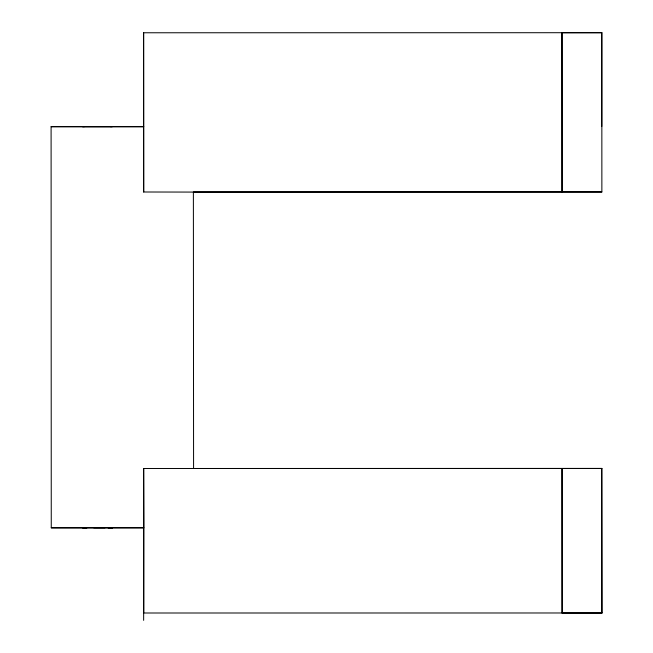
<?xml version="1.0" encoding="UTF-8"?>
<svg xmlns="http://www.w3.org/2000/svg" width="653" height="653" viewBox="0 0 653 653"><rect width="100%" height="100%" fill="white"/><g stroke="black" fill="none" stroke-linecap="round" stroke-linejoin="round"><path stroke-width="0.98" d="M143.701 192.039L143.619 32.772L601.821 32.707L601.87 191.966L193.476 192.08L143.668 191.998L143.619 32.772M51.097 126.69L143.676 126.698L51.097 126.69L51.261 527.828L143.774 527.746L143.652 620.35M601.756 126.494L601.772 32.65M601.772 468.405L601.903 613.02L601.772 468.405L193.582 468.487L193.378 191.958L601.87 191.966M84.457 126.649L82.458 126.658L112.34 126.641L110.341 126.641M562.029 191.982L561.988 32.723L601.821 32.707M601.788 612.979L143.758 613.004L143.652 468.487L601.903 468.511M93.697 527.771L105.035 527.787M51.261 527.828L143.88 527.853L143.684 468.511M562.127 613.036L562.037 468.511L562.102 613.02L601.903 613.02M561.988 32.723L562.053 191.998M83.135 527.787L82.621 527.787L86.996 527.795L83.135 527.787M112.504 527.779L108.129 527.787L112.504 527.779"/></g></svg>
